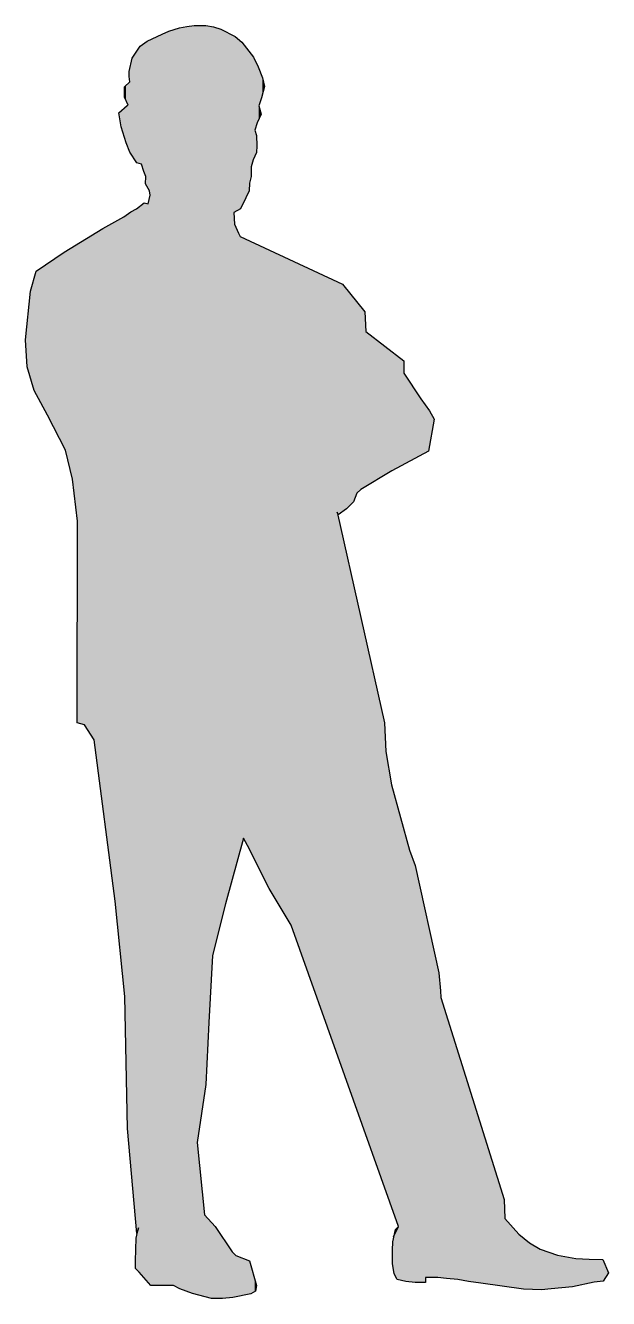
# Model space of a CAD drawing. Extents: x 718 to 801, y -368 to -188.
import ezdxf

# ---------------------------------------------------------------- set-up
doc = ezdxf.new("R2010")
doc.units = 0
doc.header["$LTSCALE"] = 25
doc.layers.get('0').update_dxf_attribs({"linetype": 'CONTINUOUS'})

# ---------------------------------------------------------------- blocks, each defined once
blk = doc.blocks.new('*U0')
for points in [[(737.66, -366.53), (736.88, -189.52), (737.66, -189.16)], [(738.6, -366.53), (737.66, -189.16), (738.6, -188.74)], [(737.66, -366.53), (737.66, -189.16), (738.6, -366.53)], [(739.29, -366.53), (738.6, -188.74), (739.29, -188.52)], [(738.6, -366.53), (738.6, -188.74), (739.29, -366.53)], [(740.1, -366.94), (739.29, -188.52), (740.1, -188.26)], [(739.29, -366.53), (739.29, -188.52), (740.1, -366.94)], [(740.16, -366.97), (740.1, -188.26), (740.16, -188.25)], [(740.1, -366.94), (740.1, -188.26), (740.16, -366.97)], [(741.16, -367.35), (740.16, -188.25), (741.16, -188.06)], [(740.16, -366.97), (740.16, -188.25), (741.16, -367.35)], [(741.95, -367.66), (741.16, -188.06), (741.95, -187.96)], [(741.16, -367.35), (741.16, -188.06), (741.95, -367.66)], [(742.22, -367.73), (741.95, -187.96), (742.22, -187.93)], [(741.95, -367.66), (741.95, -187.96), (742.22, -367.73)], [(742.22, -367.73), (742.22, -187.93), (742.64, -367.83)], [(742.64, -367.83), (742.22, -187.93), (742.64, -187.94)], [(742.64, -346.25), (742.64, -187.94), (743.68, -339.17)], [(743.68, -339.17), (742.64, -187.94), (743.68, -187.95)], [(743.68, -339.17), (743.68, -187.95), (743.84, -338.04)], [(743.84, -338.04), (743.68, -187.95), (743.84, -187.95)], [(743.84, -338.04), (743.84, -187.95), (743.84, -338.02)], [(743.84, -338.02), (743.84, -187.95), (743.84, -187.95)], [(743.84, -338.02), (743.84, -187.95), (744.29, -329.26)], [(744.29, -329.26), (743.84, -187.95), (744.29, -188.03)], [(744.29, -329.26), (744.29, -188.03), (744.64, -322.59)], [(744.64, -322.59), (744.29, -188.03), (744.64, -188.09)], [(744.64, -322.59), (744.64, -188.09), (744.78, -319.75)], [(744.78, -319.75), (744.64, -188.09), (744.78, -188.11)], [(744.78, -319.75), (744.78, -188.11), (744.93, -319.16)], [(744.93, -319.16), (744.78, -188.11), (744.93, -188.14)], [(744.93, -319.16), (744.93, -188.14), (745.18, -318.16)], [(745.18, -318.16), (744.93, -188.14), (745.18, -188.21)], [(745.18, -318.16), (745.18, -188.21), (745.99, -314.91)], [(745.99, -314.91), (745.18, -188.21), (745.99, -188.45)], [(745.99, -314.91), (745.99, -188.45), (746.2, -314.08)], [(746.2, -314.08), (745.99, -188.45), (746.2, -188.56)], [(746.2, -314.08), (746.2, -188.56), (746.62, -312.4)], [(746.62, -312.4), (746.2, -188.56), (746.62, -188.78)], [(746.62, -312.4), (746.62, -188.78), (747.57, -308.96)], [(747.57, -308.96), (746.62, -188.78), (747.57, -189.28)], [(747.57, -308.96), (747.57, -189.28), (747.68, -308.58)], [(747.68, -308.58), (747.57, -189.28), (747.68, -189.34)], [(747.68, -308.58), (747.68, -189.34), (747.84, -307.99)], [(747.84, -307.99), (747.68, -189.34), (747.84, -189.43)], [(747.84, -214.44), (747.84, -189.43), (747.93, -214.39)], [(747.93, -214.39), (747.84, -189.43), (747.93, -189.47)], [(734.31, -207.46), (734.1, -191.53), (734.31, -191.21)], [(734.43, -207.5), (734.31, -191.21), (734.43, -191.02)], [(734.31, -207.46), (734.31, -191.21), (734.43, -207.5)], [(734.54, -207.54), (734.43, -191.02), (734.54, -190.87)], [(734.43, -207.5), (734.43, -191.02), (734.54, -207.54)], [(734.75, -207.61), (734.54, -190.87), (734.75, -190.71)], [(734.54, -207.54), (734.54, -190.87), (734.75, -207.61)], [(735.08, -208.63), (734.75, -190.71), (735.08, -190.46)], [(734.75, -207.61), (734.75, -190.71), (735.08, -208.63)], [(735.1, -208.68), (735.08, -190.46), (735.1, -190.45)], [(735.08, -208.63), (735.08, -190.46), (735.1, -208.68)], [(735.29, -209.15), (735.1, -190.45), (735.29, -190.31)], [(735.1, -208.68), (735.1, -190.45), (735.29, -209.15)], [(735.37, -209.35), (735.29, -190.31), (735.37, -190.25)], [(735.29, -209.15), (735.29, -190.31), (735.37, -209.35)], [(735.52, -210.75), (735.37, -190.25), (735.52, -190.14)], [(735.37, -210.51), (735.37, -190.25), (735.52, -210.75)], [(735.66, -211), (735.52, -190.14), (735.66, -190.07)], [(735.52, -210.75), (735.52, -190.14), (735.66, -211)], [(735.89, -211.37), (735.66, -190.07), (735.89, -189.97)], [(735.66, -211), (735.66, -190.07), (735.89, -211.37)], [(735.97, -212), (735.89, -189.97), (735.97, -189.93)], [(735.89, -211.37), (735.89, -189.97), (735.97, -212)], [(736.05, -366.53), (735.97, -189.93), (736.05, -189.89)], [(735.97, -366.44), (735.97, -189.93), (736.05, -366.53)], [(736.88, -366.53), (736.05, -189.89), (736.88, -189.52)], [(736.05, -366.53), (736.05, -189.89), (736.88, -366.53)], [(736.88, -366.53), (736.88, -189.52), (737.66, -366.53)], [(747.93, -214.39), (747.93, -189.47), (748.01, -214.34)], [(748.01, -214.34), (747.93, -189.47), (748.01, -189.51)], [(748.01, -214.34), (748.01, -189.51), (748.11, -214.28)], [(748.11, -214.28), (748.01, -189.51), (748.11, -189.6)], [(748.11, -214.28), (748.11, -189.6), (748.49, -214.06)], [(748.49, -214.06), (748.11, -189.6), (748.49, -189.92)], [(748.49, -214.06), (748.49, -189.92), (748.74, -213.91)], [(748.74, -213.91), (748.49, -189.92), (748.74, -190.13)], [(748.74, -213.91), (748.74, -190.13), (748.77, -213.9)], [(748.77, -213.9), (748.74, -190.13), (748.77, -190.16)], [(748.77, -213.9), (748.77, -190.16), (748.95, -213.53)], [(748.95, -213.53), (748.77, -190.16), (748.95, -190.3)], [(748.95, -213.53), (748.95, -190.3), (749.2, -213.01)], [(749.2, -213.01), (748.95, -190.3), (749.2, -190.63)], [(749.2, -213.01), (749.2, -190.63), (749.52, -212.34)], [(749.52, -212.34), (749.2, -190.63), (749.52, -191.04)], [(749.52, -212.34), (749.52, -191.04), (749.74, -211.88)], [(749.74, -211.88), (749.52, -191.04), (749.74, -191.32)], [(733.41, -206.37), (733.22, -193.42), (733.41, -192.57)], [(733.89, -207.12), (733.41, -192.57), (733.89, -191.85)], [(733.41, -206.37), (733.41, -192.57), (733.89, -207.12)], [(733.91, -207.15), (733.89, -191.85), (733.91, -191.81)], [(733.89, -207.12), (733.89, -191.85), (733.91, -207.15)], [(733.98, -207.25), (733.91, -191.81), (733.98, -191.72)], [(733.91, -207.15), (733.91, -191.81), (733.98, -207.25)], [(734.04, -207.34), (733.98, -191.72), (734.04, -191.63)], [(733.98, -207.25), (733.98, -191.72), (734.04, -207.34)], [(734.06, -207.38), (734.04, -191.63), (734.06, -191.59)], [(734.04, -207.34), (734.04, -191.63), (734.06, -207.38)], [(734.1, -207.39), (734.06, -191.59), (734.1, -191.53)], [(734.06, -207.38), (734.06, -191.59), (734.1, -207.39)], [(734.1, -207.39), (734.1, -191.53), (734.31, -207.46)], [(749.74, -211.88), (749.74, -191.32), (749.98, -211.36)], [(749.98, -211.36), (749.74, -191.32), (749.98, -191.64)], [(749.98, -211.36), (749.98, -191.64), (750.03, -210.44)], [(750.03, -210.44), (749.98, -191.64), (750.03, -191.7)], [(750.03, -210.44), (750.03, -191.7), (750.04, -210.27)], [(750.04, -210.27), (750.03, -191.7), (750.04, -191.71)], [(750.04, -210.27), (750.04, -191.71), (750.24, -209.47)], [(750.24, -209.47), (750.04, -191.71), (750.24, -191.97)], [(750.24, -209.47), (750.24, -191.97), (750.27, -209.35)], [(750.27, -209.35), (750.24, -191.97), (750.27, -192.01)], [(750.27, -207.96), (750.27, -192.01), (750.56, -206.99)], [(750.56, -206.99), (750.27, -192.01), (750.56, -192.38)], [(750.56, -206.99), (750.56, -192.38), (750.59, -206.91)], [(750.59, -206.91), (750.56, -192.38), (750.59, -192.43)], [(750.59, -206.91), (750.59, -192.43), (750.79, -206.47)], [(750.79, -206.47), (750.59, -192.43), (750.79, -192.81)], [(750.79, -202.78), (750.79, -192.81), (750.88, -202.5)], [(750.88, -202.5), (750.79, -192.81), (750.88, -193)], [(750.88, -202.5), (750.88, -193), (751.02, -202.09)], [(751.02, -202.09), (750.88, -193), (751.02, -193.27)], [(733.08, -195.93), (732.98, -194.45), (733.08, -194)], [(732.98, -195.18), (732.98, -194.45), (733.08, -195.93)], [(733.1, -205.88), (733.08, -194), (733.1, -193.91)], [(733.08, -205.83), (733.08, -194), (733.1, -205.88)], [(733.22, -206.06), (733.1, -193.91), (733.22, -193.42)], [(733.1, -205.88), (733.1, -193.91), (733.22, -206.06)], [(733.22, -206.06), (733.22, -193.42), (733.41, -206.37)], [(751.02, -202.09), (751.02, -193.27), (751.03, -202.06)], [(751.03, -202.06), (751.02, -193.27), (751.03, -193.29)], [(751.03, -202.06), (751.03, -193.29), (751.07, -201.92)], [(751.07, -201.92), (751.03, -193.29), (751.07, -193.38)], [(751.07, -201.92), (751.07, -193.38), (751.13, -201.75)], [(751.13, -201.75), (751.07, -193.38), (751.13, -193.49)], [(751.13, -201.75), (751.13, -193.49), (751.28, -201.43)], [(751.28, -201.43), (751.13, -193.49), (751.28, -193.78)], [(751.28, -201.43), (751.28, -193.78), (751.36, -201.24)], [(751.36, -201.24), (751.28, -193.78), (751.36, -194)], [(751.36, -199.34), (751.36, -194), (751.71, -198.22)], [(751.71, -198.22), (751.36, -194), (751.71, -194.89)], [(732.35, -198.07), (732.33, -196.61), (732.35, -196.59)], [(732.4, -198.18), (732.35, -196.59), (732.4, -196.55)], [(732.35, -198.07), (732.35, -196.59), (732.4, -198.18)], [(732.56, -198.56), (732.4, -196.55), (732.56, -196.4)], [(732.4, -198.18), (732.4, -196.55), (732.56, -198.56)], [(732.71, -198.9), (732.56, -196.4), (732.71, -196.27)], [(732.56, -198.56), (732.56, -196.4), (732.71, -198.9)], [(732.75, -198.99), (732.71, -196.27), (732.75, -196.23)], [(732.71, -198.9), (732.71, -196.27), (732.75, -198.99)], [(732.85, -199.24), (732.75, -196.23), (732.85, -196.14)], [(732.75, -198.99), (732.75, -196.23), (732.85, -199.24)], [(732.98, -205.57), (732.85, -196.14), (732.98, -196.02)], [(732.85, -205.26), (732.85, -196.14), (732.98, -205.57)], [(733.08, -205.83), (732.98, -196.02), (733.08, -195.93)], [(732.98, -205.57), (732.98, -196.02), (733.08, -205.83)], [(751.71, -198.22), (751.71, -194.89), (751.72, -198.2)], [(751.72, -198.2), (751.71, -194.89), (751.72, -194.91)], [(751.72, -198.2), (751.72, -194.91), (751.88, -197.58)], [(751.88, -197.58), (751.72, -194.91), (751.88, -195.34)], [(751.88, -197.58), (751.88, -195.34), (752.15, -196.59)], [(731.87, -202.28), (731.54, -200.32), (731.87, -200.02)], [(732.23, -203.52), (731.87, -200.02), (732.23, -199.69)], [(731.87, -202.28), (731.87, -200.02), (732.23, -203.52)], [(732.31, -203.8), (732.23, -199.69), (732.31, -199.62)], [(732.23, -203.52), (732.23, -199.69), (732.31, -203.8)], [(732.33, -203.86), (732.31, -199.62), (732.33, -199.6)], [(732.31, -203.8), (732.31, -199.62), (732.33, -203.86)], [(732.35, -203.92), (732.33, -199.6), (732.35, -199.58)], [(732.33, -203.86), (732.33, -199.6), (732.35, -203.92)], [(732.4, -204.07), (732.35, -199.58), (732.4, -199.53)], [(732.35, -203.92), (732.35, -199.58), (732.4, -204.07)], [(732.56, -204.55), (732.4, -199.53), (732.56, -199.39)], [(732.4, -204.07), (732.4, -199.53), (732.56, -204.55)], [(732.71, -204.9), (732.56, -199.39), (732.71, -199.26)], [(732.56, -204.55), (732.56, -199.39), (732.71, -204.9)], [(732.75, -205.01), (732.71, -199.26), (732.75, -199.25)], [(732.71, -204.9), (732.71, -199.26), (732.75, -205.01)], [(732.85, -205.26), (732.75, -199.25), (732.85, -199.24)], [(732.75, -205.01), (732.75, -199.25), (732.85, -205.26)], [(751.36, -201.24), (751.36, -199.34), (751.71, -200.48)], [(750.79, -206.47), (750.79, -202.78), (750.88, -206.25)], [(750.88, -206.25), (750.79, -202.78), (750.88, -203.09)], [(750.88, -206.25), (750.88, -203.09), (751.02, -205.95)], [(751.02, -205.95), (750.88, -203.09), (751.02, -203.53)], [(751.02, -205.95), (751.02, -203.53), (751.03, -205.76)], [(751.03, -205.76), (751.02, -203.53), (751.03, -203.81)], [(751.03, -205.76), (751.03, -203.81), (751.07, -204.97)], [(735.37, -210.51), (735.29, -210.38), (735.37, -209.35)], [(735.89, -366.34), (735.66, -213.21), (735.89, -212.32)], [(735.97, -366.44), (735.89, -212.32), (735.97, -212)], [(735.89, -366.34), (735.89, -212.32), (735.97, -366.44)], [(732.71, -342.02), (732.56, -214.82), (732.71, -214.71)], [(732.75, -344.28), (732.71, -214.71), (732.75, -214.68)], [(732.71, -342.02), (732.71, -214.71), (732.75, -344.28)], [(732.85, -345.42), (732.75, -214.68), (732.85, -214.6)], [(732.75, -344.28), (732.75, -214.68), (732.85, -345.42)], [(732.98, -346.79), (732.85, -214.6), (732.98, -214.51)], [(732.85, -345.42), (732.85, -214.6), (732.98, -346.79)], [(733.08, -347.94), (732.98, -214.51), (733.08, -214.43)], [(732.98, -346.79), (732.98, -214.51), (733.08, -347.94)], [(733.1, -348.17), (733.08, -214.43), (733.1, -214.41)], [(733.08, -347.94), (733.08, -214.43), (733.1, -348.17)], [(733.22, -349.42), (733.1, -214.41), (733.22, -214.33)], [(733.1, -348.17), (733.1, -214.41), (733.22, -349.42)], [(733.41, -351.6), (733.22, -214.33), (733.41, -214.23)], [(733.22, -349.42), (733.22, -214.33), (733.41, -351.6)], [(733.89, -356.85), (733.41, -214.23), (733.89, -214.01)], [(733.41, -351.6), (733.41, -214.23), (733.89, -356.85)], [(733.91, -357.09), (733.89, -214.01), (733.91, -214)], [(733.89, -356.85), (733.89, -214.01), (733.91, -357.09)], [(733.98, -357.77), (733.91, -214), (733.98, -213.97)], [(733.91, -357.09), (733.91, -214), (733.98, -357.77)], [(734.04, -358.46), (733.98, -213.97), (734.04, -213.94)], [(733.98, -357.77), (733.98, -213.97), (734.04, -358.46)], [(734.06, -358.69), (734.04, -213.94), (734.06, -213.92)], [(734.04, -358.46), (734.04, -213.94), (734.06, -358.69)], [(734.1, -359.14), (734.06, -213.92), (734.1, -213.88)], [(734.06, -358.69), (734.06, -213.92), (734.1, -359.14)], [(734.31, -358.33), (734.1, -213.88), (734.31, -213.71)], [(734.1, -359.14), (734.1, -213.88), (734.31, -358.33)], [(734.43, -364.62), (734.31, -213.71), (734.43, -213.61)], [(734.31, -364.49), (734.31, -213.71), (734.43, -364.62)], [(734.54, -364.74), (734.43, -213.61), (734.54, -213.52)], [(734.43, -364.62), (734.43, -213.61), (734.54, -364.74)], [(734.75, -364.99), (734.54, -213.52), (734.75, -213.35)], [(734.54, -364.74), (734.54, -213.52), (734.75, -364.99)], [(735.08, -365.38), (734.75, -213.35), (735.08, -213.08)], [(734.75, -364.99), (734.75, -213.35), (735.08, -365.38)], [(735.1, -365.41), (735.08, -213.08), (735.1, -213.06)], [(735.08, -365.38), (735.08, -213.08), (735.1, -365.41)], [(735.1, -365.41), (735.1, -213.06), (735.29, -365.63)], [(735.29, -365.63), (735.1, -213.06), (735.29, -213.11)], [(735.29, -365.63), (735.29, -213.11), (735.37, -365.73)], [(735.37, -365.73), (735.29, -213.11), (735.37, -213.13)], [(735.37, -365.73), (735.37, -213.13), (735.52, -365.9)], [(735.52, -365.9), (735.37, -213.13), (735.52, -213.17)], [(735.52, -365.9), (735.52, -213.17), (735.66, -366.07)], [(735.66, -366.07), (735.52, -213.17), (735.66, -213.21)], [(735.66, -366.07), (735.66, -213.21), (735.89, -366.34)], [(747.84, -307.99), (747.84, -214.44), (747.93, -307.68)], [(747.93, -307.68), (747.84, -214.44), (747.93, -216.08)], [(731.01, -312.05), (729.27, -216.71), (731.01, -215.74)], [(731.54, -317.18), (731.01, -215.74), (731.54, -215.45)], [(731.01, -312.05), (731.01, -215.74), (731.54, -317.18)], [(731.87, -320.43), (731.54, -215.45), (731.87, -215.27)], [(731.54, -317.18), (731.54, -215.45), (731.87, -320.43)], [(732.23, -323.9), (731.87, -215.27), (732.23, -215.07)], [(731.87, -320.43), (731.87, -215.27), (732.23, -323.9)], [(732.31, -324.68), (732.23, -215.07), (732.31, -215.01)], [(732.23, -323.9), (732.23, -215.07), (732.31, -324.68)], [(732.33, -324.89), (732.31, -215.01), (732.33, -214.99)], [(732.31, -324.68), (732.31, -215.01), (732.33, -324.89)], [(732.35, -325.09), (732.33, -214.99), (732.35, -214.98)], [(732.33, -324.89), (732.33, -214.99), (732.35, -325.09)], [(732.4, -325.57), (732.35, -214.98), (732.4, -214.94)], [(732.35, -325.09), (732.35, -214.98), (732.4, -325.57)], [(732.56, -334.15), (732.4, -214.94), (732.56, -214.82)], [(732.4, -325.57), (732.4, -214.94), (732.56, -334.15)], [(732.56, -334.15), (732.56, -214.82), (732.71, -342.02)], [(747.93, -307.68), (747.93, -216.08), (748.01, -307.39)], [(748.01, -307.39), (747.93, -216.08), (748.01, -216.27)], [(748.01, -307.39), (748.01, -216.27), (748.11, -307.01)], [(748.11, -307.01), (748.01, -216.27), (748.11, -216.5)], [(748.11, -307.01), (748.11, -216.5), (748.49, -305.66)], [(748.49, -305.66), (748.11, -216.5), (748.49, -217.35)], [(726.65, -287.04), (725.69, -218.89), (726.65, -218.31)], [(728.02, -289.2), (726.65, -218.31), (728.02, -217.47)], [(726.65, -287.04), (726.65, -218.31), (728.02, -289.2)], [(729.27, -298.74), (728.02, -217.47), (729.27, -216.71)], [(728.02, -289.2), (728.02, -217.47), (729.27, -298.74)], [(729.27, -298.74), (729.27, -216.71), (731.01, -312.05)], [(748.49, -305.66), (748.49, -217.35), (748.74, -304.76)], [(748.74, -304.76), (748.49, -217.35), (748.74, -217.83)], [(748.74, -304.76), (748.74, -217.83), (748.77, -304.64)], [(748.77, -304.64), (748.74, -217.83), (748.77, -217.84)], [(748.77, -304.64), (748.77, -217.84), (748.95, -304.01)], [(748.95, -304.01), (748.77, -217.84), (748.95, -217.93)], [(748.95, -304.01), (748.95, -217.93), (749.2, -303.11)], [(749.2, -303.11), (748.95, -217.93), (749.2, -218.04)], [(749.2, -303.11), (749.2, -218.04), (749.52, -303.73)], [(749.52, -303.73), (749.2, -218.04), (749.52, -218.19)], [(749.52, -303.73), (749.52, -218.19), (749.74, -304.15)], [(749.74, -304.15), (749.52, -218.19), (749.74, -218.3)], [(749.74, -304.15), (749.74, -218.3), (749.98, -304.63)], [(749.98, -304.63), (749.74, -218.3), (749.98, -218.41)], [(723.77, -247.78), (721.42, -221.65), (723.77, -220.06)], [(723.96, -248.14), (723.77, -220.06), (723.96, -219.94)], [(723.77, -247.78), (723.77, -220.06), (723.96, -248.14)], [(724.96, -252.25), (723.96, -219.94), (724.96, -219.33)], [(723.96, -248.14), (723.96, -219.94), (724.96, -252.25)], [(725.63, -257.69), (724.96, -219.33), (725.63, -218.93)], [(724.96, -252.25), (724.96, -219.33), (725.63, -257.69)], [(725.69, -258.2), (725.63, -218.93), (725.69, -218.89)], [(725.63, -257.69), (725.63, -218.93), (725.69, -258.2)], [(725.69, -286.76), (725.69, -218.89), (726.65, -287.04)], [(749.98, -304.63), (749.98, -218.41), (750.03, -304.73)], [(750.03, -304.73), (749.98, -218.41), (750.03, -218.43)], [(750.03, -304.73), (750.03, -218.43), (750.04, -304.75)], [(750.04, -304.75), (750.03, -218.43), (750.04, -218.44)], [(750.04, -304.75), (750.04, -218.44), (750.24, -305.14)], [(750.24, -305.14), (750.04, -218.44), (750.24, -218.53)], [(750.24, -305.14), (750.24, -218.53), (750.27, -305.21)], [(750.27, -305.21), (750.24, -218.53), (750.27, -218.54)], [(750.27, -305.21), (750.27, -218.54), (750.56, -305.78)], [(750.56, -305.78), (750.27, -218.54), (750.56, -218.68)], [(750.56, -305.78), (750.56, -218.68), (750.59, -305.85)], [(750.59, -305.85), (750.56, -218.68), (750.59, -218.69)], [(750.59, -305.85), (750.59, -218.69), (750.79, -306.24)], [(750.79, -306.24), (750.59, -218.69), (750.79, -218.79)], [(750.79, -306.24), (750.79, -218.79), (750.88, -306.43)], [(750.88, -306.43), (750.79, -218.79), (750.88, -218.83)], [(750.88, -306.43), (750.88, -218.83), (751.02, -306.69)], [(751.02, -306.69), (750.88, -218.83), (751.02, -218.89)], [(751.02, -306.69), (751.02, -218.89), (751.03, -306.72)], [(751.03, -306.72), (751.02, -218.89), (751.03, -218.9)], [(751.03, -306.72), (751.03, -218.9), (751.07, -306.81)], [(751.07, -306.81), (751.03, -218.9), (751.07, -218.92)], [(751.07, -306.81), (751.07, -218.92), (751.13, -306.92)], [(751.13, -306.92), (751.07, -218.92), (751.13, -218.95)], [(751.13, -306.92), (751.13, -218.95), (751.28, -307.21)], [(751.28, -307.21), (751.13, -218.95), (751.28, -219.02)], [(751.28, -307.21), (751.28, -219.02), (751.36, -307.38)], [(751.36, -307.38), (751.28, -219.02), (751.36, -219.05)], [(751.36, -307.38), (751.36, -219.05), (751.71, -308.07)], [(751.71, -308.07), (751.36, -219.05), (751.71, -219.22)], [(751.71, -308.07), (751.71, -219.22), (751.72, -308.08)], [(751.72, -308.08), (751.71, -219.22), (751.72, -219.22)], [(751.72, -308.08), (751.72, -219.22), (751.88, -308.41)], [(751.88, -308.41), (751.72, -219.22), (751.88, -219.3)], [(751.88, -308.41), (751.88, -219.3), (752.15, -308.95)], [(752.15, -308.95), (751.88, -219.3), (752.15, -219.42)], [(752.15, -308.95), (752.15, -219.42), (752.82, -310.27)], [(752.82, -310.27), (752.15, -219.42), (752.82, -219.73)], [(752.82, -310.27), (752.82, -219.73), (755.96, -315.44)], [(755.96, -315.44), (752.82, -219.73), (755.96, -221.2)], [(721.42, -243.15), (719.8, -222.74), (721.42, -221.65)], [(721.42, -243.15), (721.42, -221.65), (723.77, -247.78)], [(755.96, -315.44), (755.96, -221.2), (762.48, -333.78)], [(762.48, -333.78), (755.96, -221.2), (762.48, -224.25)], [(719.55, -239.69), (719.01, -225.57), (719.55, -223.64)], [(719.8, -240.15), (719.55, -223.64), (719.8, -222.74)], [(719.55, -239.69), (719.55, -223.64), (719.8, -240.15)], [(719.8, -240.15), (719.8, -222.74), (721.42, -243.15)], [(762.48, -256.89), (762.48, -224.25), (762.62, -257.28)], [(762.62, -257.28), (762.48, -224.25), (762.62, -224.31)], [(762.62, -257.28), (762.62, -224.31), (763.23, -256.85)], [(763.23, -256.85), (762.62, -224.31), (763.23, -224.6)], [(763.23, -256.85), (763.23, -224.6), (763.8, -256.43)], [(763.8, -256.43), (763.23, -224.6), (763.8, -225.31)], [(763.8, -256.43), (763.8, -225.31), (764.77, -255.47)], [(764.77, -255.47), (763.8, -225.31), (764.77, -226.52)], [(719.01, -237.9), (718.53, -230.25), (719.01, -225.57)], [(719.01, -237.9), (719.01, -225.57), (719.55, -239.69)], [(764.77, -255.47), (764.77, -226.52), (765.27, -254.22)], [(765.27, -254.22), (764.77, -226.52), (765.27, -227.14)], [(765.27, -254.22), (765.27, -227.14), (765.83, -253.72)], [(765.83, -253.72), (765.27, -227.14), (765.83, -227.84)], [(765.83, -253.72), (765.83, -227.84), (766.38, -253.39)], [(766.38, -253.39), (765.83, -227.84), (766.38, -228.53)], [(766.38, -253.39), (766.38, -228.53), (766.54, -253.29)], [(766.54, -253.29), (766.38, -228.53), (766.54, -231.32)], [(718.53, -236.32), (718.3, -232.49), (718.53, -230.25)], [(718.53, -236.32), (718.53, -230.25), (719.01, -237.9)], [(766.54, -253.29), (766.54, -231.32), (769.16, -251.69)], [(769.16, -251.69), (766.54, -231.32), (769.16, -233.33)], [(769.16, -251.69), (769.16, -233.33), (769.35, -251.57)], [(769.35, -251.57), (769.16, -233.33), (769.35, -233.48)], [(769.35, -251.57), (769.35, -233.48), (770.14, -251.09)], [(770.14, -251.09), (769.35, -233.48), (770.14, -234.08)], [(770.14, -251.09), (770.14, -234.08), (770.2, -251.05)], [(770.2, -251.05), (770.14, -234.08), (770.2, -234.13)], [(770.2, -251.05), (770.2, -234.13), (770.29, -251.01)], [(770.29, -251.01), (770.2, -234.13), (770.29, -234.2)], [(770.29, -251.01), (770.29, -234.2), (770.29, -251)], [(770.29, -251), (770.29, -234.2), (770.29, -234.2)], [(770.29, -251), (770.29, -234.2), (770.35, -250.97)], [(770.35, -250.97), (770.29, -234.2), (770.35, -234.24)], [(770.35, -250.97), (770.35, -234.24), (770.56, -250.86)], [(770.56, -250.86), (770.35, -234.24), (770.56, -234.4)], [(770.56, -250.86), (770.56, -234.4), (770.56, -250.86)], [(770.56, -250.86), (770.56, -234.4), (770.56, -234.41)], [(770.56, -250.86), (770.56, -234.41), (770.96, -250.64)], [(770.96, -250.64), (770.56, -234.41), (770.96, -234.72)], [(770.96, -250.64), (770.96, -234.72), (771.14, -250.55)], [(771.14, -250.55), (770.96, -234.72), (771.14, -234.85)], [(771.14, -250.55), (771.14, -234.85), (771.93, -250.13)], [(771.93, -250.13), (771.14, -234.85), (771.93, -235.46)], [(771.93, -250.13), (771.93, -237.19), (772.18, -250)], [(772.18, -250), (771.93, -237.19), (772.18, -237.56)], [(772.18, -250), (772.18, -237.56), (772.72, -249.71)], [(772.72, -249.71), (772.18, -237.56), (772.72, -238.4)], [(772.72, -249.71), (772.72, -238.4), (773.51, -249.28)], [(773.51, -249.28), (772.72, -238.4), (773.51, -239.61)], [(773.51, -249.28), (773.51, -239.61), (773.52, -249.28)], [(773.52, -249.28), (773.51, -239.61), (773.52, -239.62)], [(773.52, -249.28), (773.52, -239.62), (774.34, -248.85)], [(774.34, -248.85), (773.52, -239.62), (774.34, -240.86)], [(774.34, -248.85), (774.34, -240.86), (775, -248.49)], [(775, -248.49), (774.34, -240.86), (775, -241.78)], [(775, -248.49), (775, -241.78), (775.4, -248.28)], [(775.4, -248.28), (775, -241.78), (775.4, -242.33)], [(775.4, -248.28), (775.4, -242.33), (775.54, -247.47)], [(775.54, -247.47), (775.4, -242.33), (775.54, -242.52)], [(775.54, -247.47), (775.54, -242.52), (775.55, -247.39)], [(775.55, -247.39), (775.54, -242.52), (775.55, -242.54)], [(775.55, -247.39), (775.55, -242.54), (776.2, -243.75)], [(762.48, -333.78), (762.48, -256.89), (762.62, -334.19)], [(762.62, -334.19), (762.48, -256.89), (762.62, -257.54)], [(762.62, -334.19), (762.62, -257.54), (763.23, -335.89)], [(763.23, -335.89), (762.62, -257.54), (763.23, -260.24)], [(725.69, -286.76), (725.63, -286.75), (725.69, -258.2)], [(763.23, -335.89), (763.23, -260.24), (763.8, -337.51)], [(763.8, -337.51), (763.23, -260.24), (763.8, -262.82)], [(763.8, -337.51), (763.8, -262.82), (764.77, -340.23)], [(764.77, -340.23), (763.8, -262.82), (764.77, -267.14)], [(764.77, -340.23), (764.77, -267.14), (765.27, -341.63)], [(765.27, -341.63), (764.77, -267.14), (765.27, -269.37)], [(765.27, -341.63), (765.27, -269.37), (765.83, -343.21)], [(765.83, -343.21), (765.27, -269.37), (765.83, -271.88)], [(765.83, -343.21), (765.83, -271.88), (766.38, -344.77)], [(766.38, -344.77), (765.83, -271.88), (766.38, -274.35)], [(766.38, -344.77), (766.38, -274.35), (766.54, -345.21)], [(766.54, -345.21), (766.38, -274.35), (766.54, -275.05)], [(766.54, -345.21), (766.54, -275.05), (769.16, -352.57)], [(769.16, -352.57), (766.54, -275.05), (769.16, -286.75)], [(769.16, -352.57), (769.16, -286.75), (769.35, -353.12)], [(769.35, -353.12), (769.16, -286.75), (769.35, -290.85)], [(769.35, -353.12), (769.35, -290.85), (770.14, -355.35)], [(770.14, -355.35), (769.35, -290.85), (770.14, -295.57)], [(770.14, -355.35), (770.14, -295.57), (770.2, -355.5)], [(770.2, -355.5), (770.14, -295.57), (770.2, -295.77)], [(770.2, -355.5), (770.2, -295.77), (770.29, -355.76)], [(770.29, -355.76), (770.2, -295.77), (770.29, -296.09)], [(770.29, -355.76), (770.29, -296.09), (770.29, -355.77)], [(770.29, -355.77), (770.29, -296.09), (770.29, -296.11)], [(770.29, -355.77), (770.29, -296.11), (770.35, -355.93)], [(770.35, -355.93), (770.29, -296.11), (770.35, -296.32)], [(770.35, -355.93), (770.35, -296.32), (770.56, -356.52)], [(770.56, -356.52), (770.35, -296.32), (770.56, -297.06)], [(770.56, -356.52), (770.56, -297.06), (770.56, -356.53)], [(770.56, -356.53), (770.56, -297.06), (770.56, -297.07)], [(770.56, -356.53), (770.56, -297.07), (770.96, -357.66)], [(770.96, -357.66), (770.56, -297.07), (770.96, -298.51)], [(770.96, -357.66), (770.96, -298.51), (771.14, -358.16)], [(771.14, -358.16), (770.96, -298.51), (771.14, -299.14)], [(771.14, -365.71), (771.14, -299.14), (771.93, -365.88)], [(771.93, -365.88), (771.14, -299.14), (771.93, -301.96)], [(771.93, -365.88), (771.93, -301.96), (772.18, -365.94)], [(772.18, -365.94), (771.93, -301.96), (772.18, -302.84)], [(772.18, -365.94), (772.18, -302.84), (772.72, -365.99)], [(772.72, -365.99), (772.18, -302.84), (772.72, -304.8)], [(772.72, -365.99), (772.72, -304.8), (773.51, -366.07)], [(773.51, -366.07), (772.72, -304.8), (773.51, -307)], [(773.51, -366.07), (773.51, -307), (773.52, -366.07)], [(773.52, -366.07), (773.51, -307), (773.52, -307.04)], [(773.52, -366.07), (773.52, -307.04), (774.34, -366.07)], [(774.34, -366.07), (773.52, -307.04), (774.34, -310.7)], [(774.34, -366.07), (774.34, -310.7), (775, -366.07)], [(775, -366.07), (774.34, -310.7), (775, -313.71)], [(775, -365.4), (775, -313.71), (775.4, -365.4)], [(775.4, -365.4), (775, -313.71), (775.4, -315.49)], [(775.4, -365.4), (775.4, -315.49), (775.54, -365.4)], [(775.54, -365.4), (775.4, -315.49), (775.54, -316.14)], [(775.54, -365.4), (775.54, -316.14), (775.55, -365.4)], [(775.55, -365.4), (775.54, -316.14), (775.55, -316.2)], [(775.55, -365.4), (775.55, -316.2), (776.2, -365.4)], [(776.2, -365.4), (775.55, -316.2), (776.2, -319.11)], [(776.2, -365.4), (776.2, -319.11), (776.75, -365.4)], [(776.75, -365.4), (776.2, -319.11), (776.75, -321.59)], [(776.75, -365.4), (776.75, -321.59), (776.89, -365.41)], [(776.89, -365.41), (776.75, -321.59), (776.89, -322.2)], [(776.89, -365.41), (776.89, -322.2), (777.1, -365.44)], [(777.1, -365.44), (776.89, -322.2), (777.1, -324.74)], [(777.1, -365.44), (777.1, -324.74), (777.14, -365.44)], [(777.14, -365.44), (777.1, -324.74), (777.14, -325.68)], [(777.14, -365.44), (777.14, -325.68), (777.96, -365.53)], [(777.96, -365.53), (777.14, -325.68), (777.96, -328.31)], [(777.96, -365.53), (777.96, -328.31), (779.58, -365.67)], [(779.58, -365.67), (777.96, -328.31), (779.58, -333.45)], [(779.58, -365.67), (779.58, -333.45), (781.06, -365.94)], [(781.06, -365.94), (779.58, -333.45), (781.06, -338.15)], [(781.06, -365.94), (781.06, -338.15), (782.81, -366.2)], [(782.81, -366.2), (781.06, -338.15), (782.81, -343.72)], [(782.81, -366.2), (782.81, -343.72), (786.15, -366.66)], [(786.15, -366.66), (782.81, -343.72), (786.15, -354.33)], [(742.64, -367.83), (742.64, -346.25), (743.68, -368.1)], [(743.68, -368.1), (742.64, -346.25), (743.68, -356.48)], [(786.15, -366.66), (786.15, -354.33), (786.24, -366.67)], [(786.24, -366.67), (786.15, -354.33), (786.24, -357.02)], [(743.68, -368.1), (743.68, -356.48), (743.84, -368.14)], [(743.84, -368.14), (743.68, -356.48), (743.84, -356.66)], [(743.84, -368.14), (743.84, -356.66), (743.84, -368.14)], [(743.84, -368.14), (743.84, -356.66), (743.84, -356.66)], [(743.84, -368.14), (743.84, -356.66), (744.29, -368.26)], [(744.29, -368.26), (743.84, -356.66), (744.29, -357.17)], [(744.29, -368.26), (744.29, -357.17), (744.64, -368.34)], [(744.64, -368.34), (744.29, -357.17), (744.64, -357.55)], [(786.24, -366.67), (786.24, -357.02), (788.21, -366.94)], [(788.21, -366.94), (786.24, -357.02), (788.21, -359.24)], [(734.31, -364.49), (734.1, -359.27), (734.31, -358.33)], [(744.64, -368.34), (744.64, -357.55), (744.78, -368.34)], [(744.78, -368.34), (744.64, -357.55), (744.78, -357.72)], [(744.78, -368.34), (744.78, -357.72), (744.93, -368.35)], [(744.93, -368.35), (744.78, -357.72), (744.93, -357.88)], [(744.93, -368.35), (744.93, -357.88), (745.18, -368.35)], [(745.18, -368.35), (744.93, -357.88), (745.18, -358.16)], [(745.18, -368.35), (745.18, -358.16), (745.99, -368.36)], [(745.99, -368.36), (745.18, -358.16), (745.99, -359.38)], [(770.96, -365.67), (770.56, -359.34), (770.96, -358.52)], [(771.14, -365.71), (770.96, -358.52), (771.14, -358.16)], [(770.96, -365.67), (770.96, -358.52), (771.14, -365.71)], [(733.98, -364.16), (733.91, -362.2), (733.98, -359.83)], [(734.04, -364.22), (733.98, -359.83), (734.04, -359.55)], [(733.98, -364.16), (733.98, -359.83), (734.04, -364.22)], [(734.06, -364.24), (734.04, -359.55), (734.06, -359.45)], [(734.04, -364.22), (734.04, -359.55), (734.06, -364.24)], [(734.1, -364.28), (734.06, -359.45), (734.1, -359.27)], [(734.06, -364.24), (734.06, -359.45), (734.1, -364.28)], [(734.1, -364.28), (734.1, -359.27), (734.31, -364.49)], [(745.99, -368.36), (745.99, -359.38), (746.2, -368.36)], [(746.2, -368.36), (745.99, -359.38), (746.2, -359.7)], [(746.2, -368.36), (746.2, -359.7), (746.62, -368.33)], [(746.62, -368.33), (746.2, -359.7), (746.62, -360.33)], [(746.62, -368.33), (746.62, -360.33), (747.57, -368.25)], [(747.57, -368.25), (746.62, -360.33), (747.57, -361.76)], [(770.35, -363.7), (770.29, -361.45), (770.35, -360.31)], [(770.56, -364.85), (770.35, -360.31), (770.56, -359.34)], [(770.35, -363.7), (770.35, -360.31), (770.56, -364.85)], [(770.56, -364.85), (770.56, -359.34), (770.56, -364.86)], [(770.56, -364.86), (770.56, -359.34), (770.56, -359.34)], [(770.56, -364.86), (770.56, -359.34), (770.96, -365.67)], [(788.21, -366.94), (788.21, -359.24), (788.88, -367.03)], [(788.88, -367.03), (788.21, -359.24), (788.88, -359.79)], [(788.88, -367.03), (788.88, -359.79), (789.71, -367.07)], [(789.71, -367.07), (788.88, -359.79), (789.71, -360.47)], [(789.71, -367.07), (789.71, -360.47), (791.25, -367.13)], [(791.25, -367.13), (789.71, -360.47), (791.25, -361.37)], [(733.91, -364.1), (733.89, -363.01), (733.91, -362.2)], [(733.91, -364.1), (733.91, -362.2), (733.98, -364.16)], [(747.57, -368.25), (747.57, -361.76), (747.68, -368.24)], [(747.68, -368.24), (747.57, -361.76), (747.68, -361.86)], [(747.68, -368.24), (747.68, -361.86), (747.84, -368.2)], [(747.84, -368.2), (747.68, -361.86), (747.84, -362.01)], [(747.84, -368.2), (747.84, -362.01), (747.93, -368.19)], [(747.93, -368.19), (747.84, -362.01), (747.93, -362.09)], [(747.93, -368.19), (747.93, -362.09), (748.01, -368.17)], [(748.01, -368.17), (747.93, -362.09), (748.01, -362.17)], [(748.01, -368.17), (748.01, -362.17), (748.11, -368.15)], [(748.11, -368.15), (748.01, -362.17), (748.11, -362.26)], [(748.11, -368.15), (748.11, -362.26), (748.49, -368.07)], [(748.49, -368.07), (748.11, -362.26), (748.49, -362.41)], [(748.49, -368.07), (748.49, -362.41), (748.74, -368.01)], [(748.74, -368.01), (748.49, -362.41), (748.74, -362.51)], [(748.74, -368.01), (748.74, -362.51), (748.77, -368.01)], [(748.77, -368.01), (748.74, -362.51), (748.77, -362.52)], [(748.77, -368.01), (748.77, -362.52), (748.95, -367.97)], [(748.95, -367.97), (748.77, -362.52), (748.95, -362.59)], [(748.95, -367.97), (748.95, -362.59), (749.2, -367.92)], [(749.2, -367.92), (748.95, -362.59), (749.2, -362.69)], [(770.29, -363.38), (770.29, -361.53), (770.29, -361.45)], [(770.29, -363.38), (770.29, -361.45), (770.35, -363.7)], [(791.25, -367.13), (791.25, -361.37), (791.4, -367.13)], [(791.4, -367.13), (791.25, -361.37), (791.4, -361.42)], [(791.4, -367.13), (791.4, -361.42), (792.77, -366.99)], [(792.77, -366.99), (791.4, -361.42), (792.77, -361.92)], [(792.77, -366.99), (792.77, -361.92), (793.67, -366.9)], [(793.67, -366.9), (792.77, -361.92), (793.67, -362.24)], [(793.67, -366.9), (793.67, -362.24), (795.83, -366.7)], [(795.83, -366.7), (793.67, -362.24), (795.83, -362.61)], [(795.83, -366.7), (795.83, -362.61), (796.27, -366.61)], [(796.27, -366.61), (795.83, -362.61), (796.27, -362.68)], [(749.2, -367.92), (749.2, -362.69), (749.52, -367.85)], [(749.52, -367.85), (749.2, -362.69), (749.52, -362.81)], [(749.52, -367.85), (749.52, -362.81), (749.74, -367.8)], [(749.74, -367.8), (749.52, -362.81), (749.74, -362.9)], [(749.74, -367.8), (749.74, -362.9), (749.98, -367.75)], [(749.98, -367.75), (749.74, -362.9), (749.98, -362.99)], [(749.98, -367.75), (749.98, -362.99), (750.03, -367.74)], [(750.03, -367.74), (749.98, -362.99), (750.03, -363.01)], [(750.03, -367.74), (750.03, -363.01), (750.04, -367.74)], [(750.04, -367.74), (750.03, -363.01), (750.04, -363.04)], [(750.04, -367.74), (750.04, -363.04), (750.24, -367.7)], [(750.24, -367.7), (750.04, -363.04), (750.24, -363.74)], [(750.24, -367.7), (750.24, -363.74), (750.27, -367.68)], [(750.27, -367.68), (750.24, -363.74), (750.27, -363.85)], [(750.27, -367.68), (750.27, -363.85), (750.56, -367.52)], [(750.56, -367.52), (750.27, -363.85), (750.56, -364.86)], [(796.27, -366.61), (796.27, -362.68), (798.15, -366.21)], [(798.15, -366.21), (796.27, -362.68), (798.15, -362.8)], [(798.15, -366.21), (798.15, -362.8), (798.87, -366.05)], [(798.87, -366.05), (798.15, -362.8), (798.87, -362.81)], [(798.87, -366.05), (798.87, -362.81), (800.12, -365.89)], [(800.12, -365.89), (798.87, -362.81), (800.12, -362.83)], [(800.12, -365.89), (800.12, -362.83), (800.16, -365.89)], [(800.16, -365.89), (800.12, -362.83), (800.16, -362.92)], [(800.16, -365.89), (800.16, -362.92), (800.91, -364.72)], [(750.56, -367.52), (750.56, -364.86), (750.59, -367.5)], [(750.59, -367.5), (750.56, -364.86), (750.59, -364.98)], [(750.59, -367.5), (750.59, -364.98), (750.79, -367.4)], [(750.79, -367.4), (750.59, -364.98), (750.79, -365.66)], [(750.79, -367.4), (750.79, -365.66), (750.88, -367.34)], [(750.88, -367.34), (750.79, -365.66), (750.88, -366)], [(750.88, -367.34), (750.88, -366), (751.02, -366.58)], [(751.02, -366.58), (750.88, -366), (751.02, -366.47)], [(751.02, -366.58), (751.02, -366.47), (751.03, -366.51)]]:
    blk.add_solid(points)

msp = doc.modelspace()

# ---------------------------------------------------------------- linework, layer by layer
for points in [[(770.43, -359.6), (771.14, -358.16), (771.14, -358.16), (771.14, -358.16), (771.14, -358.16), (771.14, -358.16), (755.96, -315.44), (755.96, -315.44), (755.96, -315.44), (752.82, -310.27), (749.74, -304.15), (749.2, -303.11), (746.62, -312.4), (744.78, -319.75), (744.29, -329.26), (743.84, -338.04), (742.64, -346.25), (743.68, -356.48), (745.18, -358.16), (747.57, -361.76), (748.11, -362.26), (750.03, -363.01), (751.03, -366.51), (750.88, -367.34), (750.24, -367.7), (747.68, -368.24), (746.2, -368.36), (744.64, -368.34), (741.95, -367.66), (740.16, -366.97), (739.29, -366.53), (736.88, -366.53), (736.05, -366.53), (734.43, -364.62), (733.91, -364.1), (733.89, -363.01), (733.98, -359.83), (734.31, -358.33), (734.1, -359.14), (732.75, -344.28), (732.75, -344.28), (732.75, -344.28), (732.75, -344.28), (732.4, -325.57), (732.4, -325.57), (732.4, -325.57), (731.01, -312.05), (731.01, -312.05), (731.01, -312.05), (728.02, -289.2), (726.65, -287.04), (725.63, -286.75), (725.63, -286.75), (725.69, -258.2), (725.69, -258.2), (724.96, -252.25), (723.96, -248.14), (721.42, -243.15), (719.55, -239.69), (718.53, -236.32), (718.3, -232.49), (719.01, -225.57), (719.8, -222.74), (723.77, -220.06), (729.27, -216.71), (732.23, -215.07), (733.22, -214.33), (734.04, -213.94), (735.1, -213.06), (735.66, -213.21), (735.97, -212), (735.89, -211.37), (735.29, -210.38), (735.37, -209.35), (735.08, -208.63), (734.75, -207.61), (734.06, -207.38), (733.1, -205.88), (732.56, -204.55), (732.31, -203.8), (731.87, -202.28), (731.54, -200.32), (732.71, -199.26), (732.85, -199.24), (732.35, -198.07), (732.33, -196.61), (733.08, -195.93), (732.98, -195.18), (732.98, -194.45), (733.41, -192.57), (734.54, -190.87), (735.52, -190.14), (737.66, -189.16), (738.6, -188.74), (740.1, -188.26), (741.16, -188.06), (742.22, -187.93), (743.84, -187.95), (744.93, -188.14), (745.99, -188.45), (748.01, -189.51), (748.95, -190.3), (750.59, -192.43), (751.28, -193.78), (751.88, -195.34), (752.15, -196.59), (751.72, -198.2), (751.36, -199.34), (751.71, -200.48), (751.13, -201.75), (750.79, -202.78), (751.02, -203.53), (751.07, -204.97), (751.02, -205.95), (750.56, -206.99), (750.27, -207.96), (750.27, -209.35), (750.04, -210.27), (749.98, -211.36), (749.52, -212.34), (749.52, -212.34), (748.77, -213.9), (748.77, -213.9), (747.84, -214.44), (747.93, -216.08), (748.49, -217.35), (748.74, -217.83), (748.74, -217.83), (748.74, -217.83), (748.74, -217.83), (763.23, -224.6)], [(763.23, -224.6), (766.38, -228.53), (766.54, -231.32), (771.93, -235.46), (771.93, -237.19), (774.34, -240.86), (775.55, -242.54), (776.2, -243.75), (775.4, -248.28), (770.2, -251.05), (770.2, -251.05), (770.2, -251.05), (765.83, -253.72), (765.27, -254.22), (764.77, -255.47), (763.8, -256.43), (762.62, -257.28), (762.48, -256.89), (769.16, -286.75), (769.16, -286.75), (769.35, -290.85), (770.14, -295.57), (770.14, -295.57), (772.72, -304.8), (773.51, -307), (773.51, -307), (773.51, -307), (776.89, -322.2), (776.89, -322.2), (776.89, -322.2), (777.1, -324.74), (777.14, -325.68), (786.15, -354.33), (786.24, -357.02), (788.21, -359.24), (788.21, -359.24), (789.71, -360.47), (791.25, -361.37), (793.67, -362.24), (796.27, -362.68), (798.15, -362.8), (800.12, -362.83), (800.91, -364.72), (800.16, -365.89), (798.87, -366.05), (795.83, -366.7), (792.77, -366.99), (791.4, -367.13), (788.88, -367.03), (782.81, -366.2), (781.06, -365.94), (779.58, -365.67), (777.96, -365.53), (776.75, -365.4), (775.54, -365.4), (775, -365.4), (775, -366.07), (773.52, -366.07), (772.18, -365.94), (770.96, -365.67), (770.56, -364.86), (770.29, -363.38), (770.29, -361.53), (770.35, -360.31), (770.72, -358.58), (771.14, -358.16), (755.96, -315.44)]]:
    msp.add_lwpolyline(points)

# ---------------------------------------------------------------- block references
msp.add_blockref('*U0', (0, 0))

doc.saveas('drawing.dxf')
